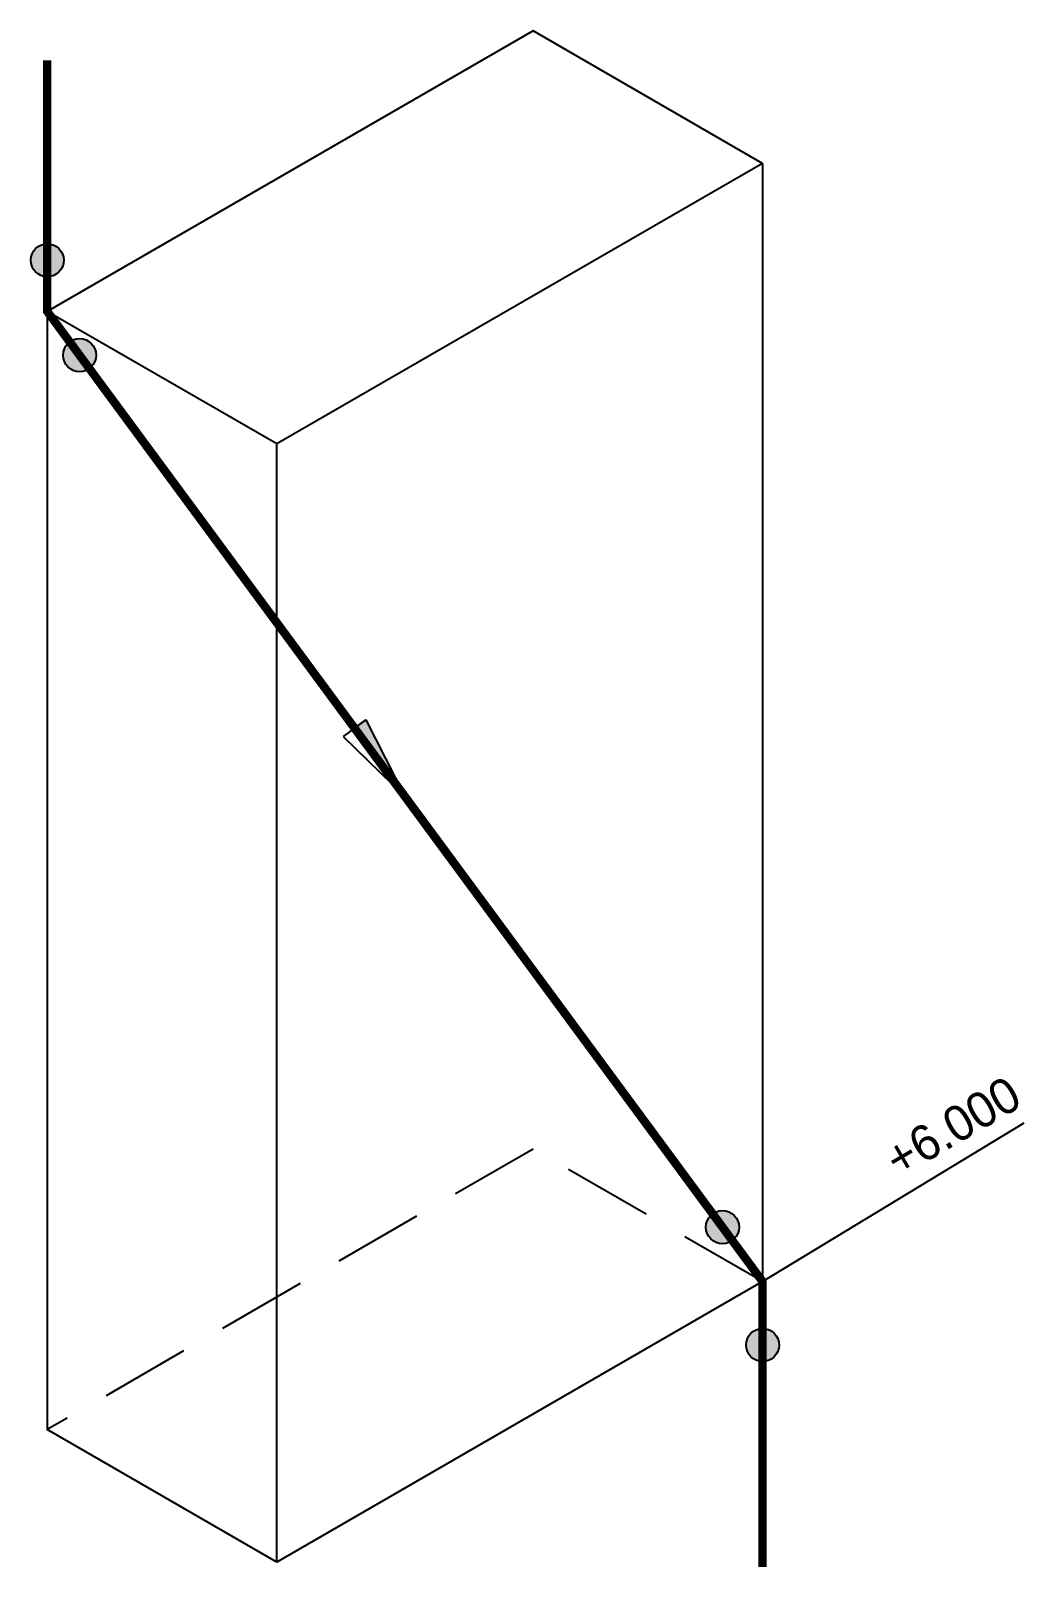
# Model space of a CAD drawing. Extents: x 371 to 442, y 123 to 232.
import ezdxf

# ---------------------------------------------------------------- set-up
doc = ezdxf.new("R2010")
doc.units = 0
doc.linetypes.add('DASHED2', pattern=[9.525, 6.35, -3.175])
doc.layers.get('0').update_dxf_attribs({"linetype": 'CONTINUOUS'})

# ---------------------------------------------------------------- blocks, each defined once
blk = doc.blocks.new('介质流向')
h = blk.add_hatch(color=256)
h.paths.add_polyline_path([(-6, -1), (0, 0), (-6, 1)])
edge = h.paths.add_edge_path(flags=16)
edge.add_line((-6, -1), (0, 0))
edge.add_line((-6, 1), (-6, -1))
edge.add_line((-6, 0), (-6, 1))
edge.add_line((0, 0), (-6, 0))
h.paths.add_polyline_path([(-6, 1), (0, 0), (-6, 0)])
edge = h.paths.add_edge_path()
edge.add_line((0, 0), (-15, 0))
edge.add_line((0, 0), (6, 0))
edge.add_line((-6, 0), (-6, 1))
edge.add_line((0, 0), (-6, 0))
for p, q in [((0, 0), (-15, 0)), ((-6, 1), (0, 0)), ((-6, 0), (-6, 1)), ((-6, 1), (-6, -1)), ((-6, 0), (-6, 1)), ((0, 0), (-6, 0)), ((-6, -1), (0, 0)), ((0, 0), (-6, 0))]:
    blk.add_line(p, q)

msp = doc.modelspace()

# ---------------------------------------------------------------- hatches: boundary and pattern name
h = msp.add_hatch(color=256)
h.paths.add_polyline_path([(372.35, 214.82), (372.35, 217.15, 0.414214), (371.19, 215.98, 0.414214)])
h.paths.add_polyline_path([(372.35, 214.82, 0.414214), (373.52, 215.98, 0.414214), (372.35, 217.15)])
h = msp.add_hatch(color=256)
h.paths.add_polyline_path([(374.64, 210.43, 0.414214), (373.47, 209.26, 0.414214), (374.64, 208.09)])
h.paths.add_polyline_path([(375.81, 209.26, 0.414214), (374.64, 210.43), (374.64, 208.09, 0.414214)])
h = msp.add_hatch(color=256)
h.paths.add_polyline_path([(420.17, 148.7, 0.414214), (419, 147.53, 0.414214), (420.17, 146.36)])
h.paths.add_polyline_path([(421.34, 147.53, 0.414214), (420.17, 148.7), (420.17, 146.36, 0.414214)])
h = msp.add_hatch(color=256)
h.paths.add_polyline_path([(423.01, 140.36, 0.414214), (421.84, 139.19, 0.414214), (423.01, 138.02)])
h.paths.add_polyline_path([(424.18, 139.19, 0.414214), (423.01, 140.36), (423.01, 138.02, 0.414214)])

# ---------------------------------------------------------------- linework, layer by layer
for p, q in [((406.76, 232.22), (372.35, 212.36)), ((423.01, 222.84), (406.76, 232.22)), ((423.01, 222.84), (388.6, 202.98)), ((423.01, 222.84), (423.01, 143.68)), ((372.35, 212.36), (372.35, 133.2)), ((388.6, 202.98), (372.35, 212.36)), ((388.6, 123.82), (388.6, 202.98)), ((423.01, 143.68), (441.54, 154.92)), ((423.01, 143.68), (388.6, 123.82)), ((388.6, 123.82), (372.35, 133.2))]:
    msp.add_line(p, q)
at = {"linetype": 'DASHED2'}
for p, q in [((406.76, 153.06), (372.35, 133.2)), ((423.01, 143.68), (406.76, 153.06))]:
    msp.add_line(p, q, dxfattribs=at)
at = {"const_width": 0.6}
msp.add_lwpolyline([(372.35, 230.13), (372.35, 212.36), (423.01, 143.68), (423.01, 123.48)], dxfattribs=at)
for centre in [(372.35, 215.98), (374.64, 209.26), (420.17, 147.53), (423.01, 139.19)]:
    msp.add_circle(centre, 1.17)

# ---------------------------------------------------------------- block references
at = {"rotation": 306.4101878299482}
msp.add_blockref('介质流向', (397.68, 178.02), dxfattribs=at)

# ---------------------------------------------------------------- texts
at = {"insert": (431.38, 153.14), "char_height": 2.5, "width": 32.029, "attachment_point": 1, "rotation": 30.2828}
msp.add_mtext('+6.000', dxfattribs=at)

doc.saveas('drawing.dxf')
